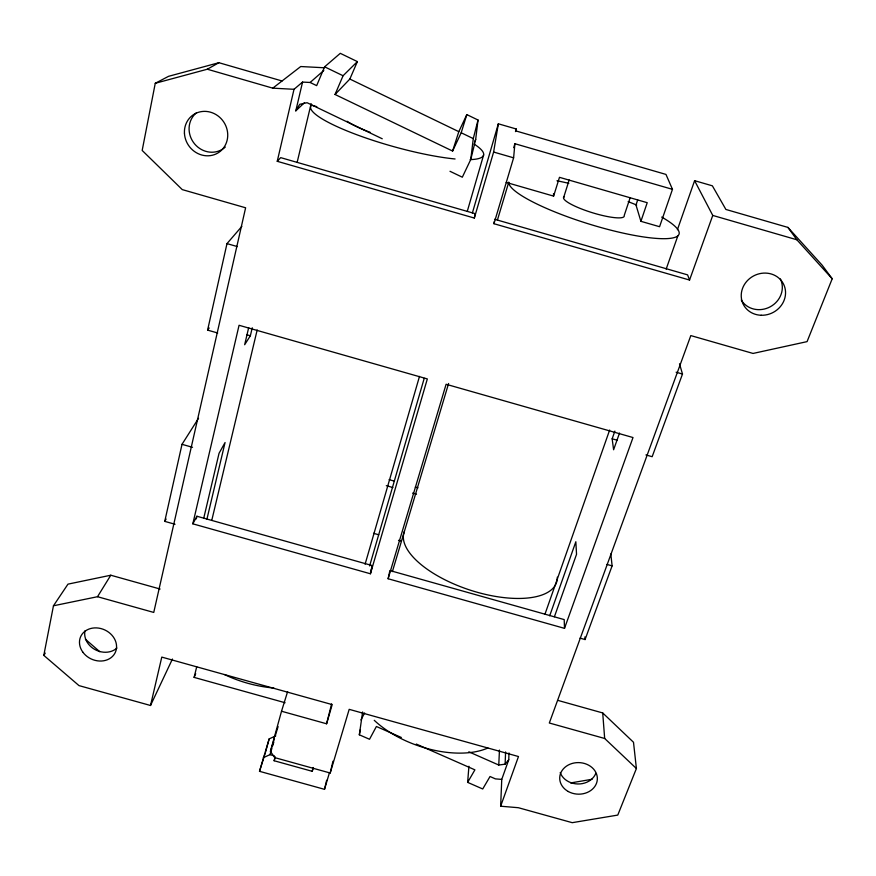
<?xml version="1.0" encoding="UTF-8"?>
<svg xmlns="http://www.w3.org/2000/svg" width="876" height="876" viewBox="0 0 876 876"><rect width="100%" height="100%" fill="white"/><g stroke="black" fill="none" stroke-linecap="round" stroke-linejoin="round"><path stroke-width="1.31" d="M558.176 700.471L602.71 712.944L633.501 742.268L636.403 768.515L617.777 815.085L572.225 822.673L518.384 807.716L500.645 806.216L501.751 779.399L508.759 759.722L508.989 752.966M468.813 751.816L498.772 765.033L505.123 764.168L505.594 751.947M498.772 765.033L499.451 750.097M501.751 779.399L495.422 778.884L490.034 776.508L482.72 788.98L467.642 782.367L468.923 766.259M677.422 229.687L694.602 180.675L712.757 215.43L689.554 280.046L493.965 223.719L513.61 157.822L514.902 143.719L672.472 189.336L659.573 226.709L640.903 221.321L635.987 205.006L637.695 199.925M472.372 213.01L498.345 123.801L516.249 128.991L516.063 130.984L665.968 174.423L672.472 189.336M401.339 737.472L376.395 726.489L369.53 739.278L359.335 734.8L362.609 711.969M450.001 171.291L462.32 177.204L470.773 159.454L473.281 138.605L478.022 120.023L466.82 114.603L458.816 131.663L452.596 151.055L335.037 94.477L343.074 75.741L357.375 61.605L340.282 53.327L324.613 66.828L316.663 85.629L310.104 82.475L302.559 82.081L294.018 89.297L277.243 161.304L474.332 218.058L493.615 152.041L498.345 123.801M470.773 159.454L475.679 139.47L478.022 120.023M493.965 223.719L494.261 221.486M474.332 218.058L475.175 213.667L280.681 157.636L277.243 161.304M172.43 659.026L150.519 705.487L79.004 685.612L43.8 655.379L53.458 605.787L67.978 584.139L110.792 575.225L160.122 589.033M282.05 80.975L218.891 62.7L168.564 76.322L155.26 83.286L142.175 150.453L182.263 189.61L245.619 207.787L153.749 612.433L97.51 596.709L53.458 605.787M359.335 734.8L360.43 729.555M388.123 578.751L389.897 570.539L564.199 619.595L564.505 628.355L388.123 578.751L446.103 384.268L633.009 437.54L564.505 628.355M175.036 524.264L164.754 521.373L182.011 444.329L198.534 418.301M217.708 333L207.601 330.121L226.983 243.616L241.853 226.391M150.519 705.487L161.786 657.099L332.19 704.6L326.595 723.784L281.525 711.235L270.432 751.411L274.703 757.609L330.197 773.015L349.185 709.341L518.482 756.535L500.645 806.216M192.829 523.826L239.06 325.281L427.335 378.925L370.417 573.769L192.829 523.826L196.914 516.238L372.399 565.622L370.417 573.769M196.301 518.888L196.914 516.238M304.585 102.591L295.803 110.847L302.559 82.081M330.197 773.015L332.957 761.222M203.769 518.066L219.055 453.264L225.066 442.522L206.889 519.304M248.685 327.635L244.656 344.739L250.361 335.76L252.255 327.777M275.732 735.895L269.162 738.895L259.515 771.318L324.503 789.331L326.639 780.286M211.784 520.3L257.183 329.945M297.183 162.224L311.144 103.653M285.094 702.738L194.111 677.389L196.706 666.789M326.595 723.784L331.599 703.943M275.086 757.313L274.133 760.74L312.217 771.307L313.192 767.486M265.483 752.298L269.162 738.895M365.095 564.221L419.495 376.384M467.313 211.236L483.629 154.91M369.617 565.907L424.236 378.312M312.217 771.307L313.29 767.628M370.482 572.17L372.399 565.622M515.471 131.608L516.249 128.991M513.73 147.65L514.902 143.719M324.503 789.331L329.453 772.709M392.382 571.612L448.6 383.469M497.426 220.051L508.759 182.142A89.013 17.005 17.2 0 0 620.361 232.49A89.013 17.005 17.2 0 0 661.698 217.084M274.133 760.74L275.272 756.963M270.432 751.411L274.462 738.358M275.272 735.741L278.097 726.598M263.249 757.718L269.95 754.663L271.878 748.411M272.644 745.903L273.805 742.147M281.525 711.235L287.602 691.679M452.596 151.055L461.192 132.769L466.82 114.603M506.175 182.416L553.61 196.114L559.479 177.324L647.222 202.695L640.903 221.321M259.515 771.318L265.089 753.557M563.509 197.954L569.181 179.963M630.183 197.604L624.216 215.485A31.744 6.055 17.2 0 1 591.048 212.31A31.744 6.055 17.2 0 1 564.407 196.574M544.992 614.12L609.641 430.061M666.165 269.118L677.925 235.644M549.701 615.784L575.839 541.74L576.539 554.3L554.409 616.748M619.529 433.051L613.605 449.76L612.16 438.81L614.875 431.112M580 638.122L585.069 639.557L612.105 565.874L610.824 553.95M679.502 363.814L682.492 374.041L652.16 456.703L645.94 454.929M694.602 180.675L712.374 185.821L725.886 209.452L787.929 227.41L822.137 265.165L832.2 278.765L807.07 341.629L753.042 353.444L690.814 335.585L549.318 723.007L604.67 738.479L636.403 768.515M335.037 94.477L349.852 79.048L357.375 61.605M194.111 677.389L195.698 673.732M474.551 141.835L475.679 139.47M360.923 719.93L364.602 712.987M467.642 782.367L474.901 769.851L416.297 744.053M164.754 521.373L166.111 519.041M295.803 110.847L299.712 104.31L307.104 102.722L382.254 138.78M97.51 596.709L110.792 575.225M43.8 655.379L45.256 653.102M207.601 330.121L209.178 327.996M505.123 764.168L508.759 759.722M310.104 82.475L323.813 70.474M155.26 83.286L207.327 69.226L272.775 88.158L300.731 66.532L324.153 67.759M207.327 69.226L218.891 62.7M570.681 782.936L592.067 779.268M272.775 88.158L294.018 89.297M269.95 754.663L274.308 755.878M182.011 444.329L192.534 447.308M606.915 564.407L612.105 565.874M373.526 533.298L378.782 534.787M398.503 540.339L401.131 541.083M389.097 479.665L394.353 481.143M415.344 487.089L417.962 487.833M386.305 485.665L392.875 487.527M412.585 493.1L416.527 494.217M226.983 243.616L237.33 246.583M676.119 372.212L682.492 374.041M246.649 334.698L250.361 335.76M612.16 438.81L617.054 440.201M494.557 219.252L687.594 274.867L689.554 280.046M493.615 152.041L513.61 157.822M712.757 215.43L796.853 239.761L832.2 278.765M316.794 106.664L311.571 105.164A89.79 16.107 15.7 0 0 355.995 134.433A89.79 16.107 15.7 0 0 455.071 158.972M324.613 66.828L343.074 75.741M349.852 79.048L458.816 131.663M461.192 132.769L473.281 138.605M85.421 639.25L99.82 651.755M787.929 227.41L796.853 239.761M602.71 712.944L604.67 738.479M584.905 636.885L585.069 639.557M553.49 193.596L553.61 196.114M273.827 688.032A77.077 40.252 14 0 1 224.453 674.52M474.015 144.014A89.79 16.107 15.7 0 1 470.149 159.618M370.176 132.342A57.663 10.337 15.7 0 1 347.06 121.26M116.913 648.054A18.812 15.888 24.7 0 1 95.134 649.653A18.812 15.888 24.7 0 1 84.961 630.884M225.274 147.08A22.437 20.882 55.8 0 1 194.625 143.927A22.437 20.882 55.8 0 1 196.531 112.708M780.374 278.929A22.239 20.466 -27.4 0 1 770.223 306.797A22.239 20.466 -27.4 0 1 741.26 300.008M595.8 773.333A18.615 15.659 2.1 0 1 577.821 783.976A18.615 15.659 2.1 0 1 560.224 772.523M556.972 180.784A89.013 17.005 17.2 0 1 568.798 183.325M628.136 201.633A89.013 17.005 17.2 0 1 636.688 205.072M557.311 577.164A80.263 34.35 18.2 0 1 474.442 591.464A80.263 34.35 18.2 0 1 404.405 531.371M487.888 747.984A76.508 40.526 18.9 0 1 374.26 720.313M82.705 651.963A19.031 16.02 24.6 0 0 114.734 653.529A19.031 16.02 24.6 0 0 96.612 627.906A19.031 16.02 24.6 0 0 82.705 651.963M184.431 133.13A22.732 21.134 55.3 0 0 217.785 153.059A22.732 21.134 55.3 0 0 216 114.57A22.732 21.134 55.3 0 0 184.431 133.13M568.294 791.521A18.834 15.79 2.2 0 0 597.333 779.41A18.834 15.79 2.2 0 0 569.98 764.222A18.834 15.79 2.2 0 0 568.294 791.521M761.211 315.261A22.524 20.706 -27 0 0 783.582 284.185A22.524 20.706 -27 0 0 745.377 283.079A22.524 20.706 -27 0 0 761.211 315.261"/></g></svg>
